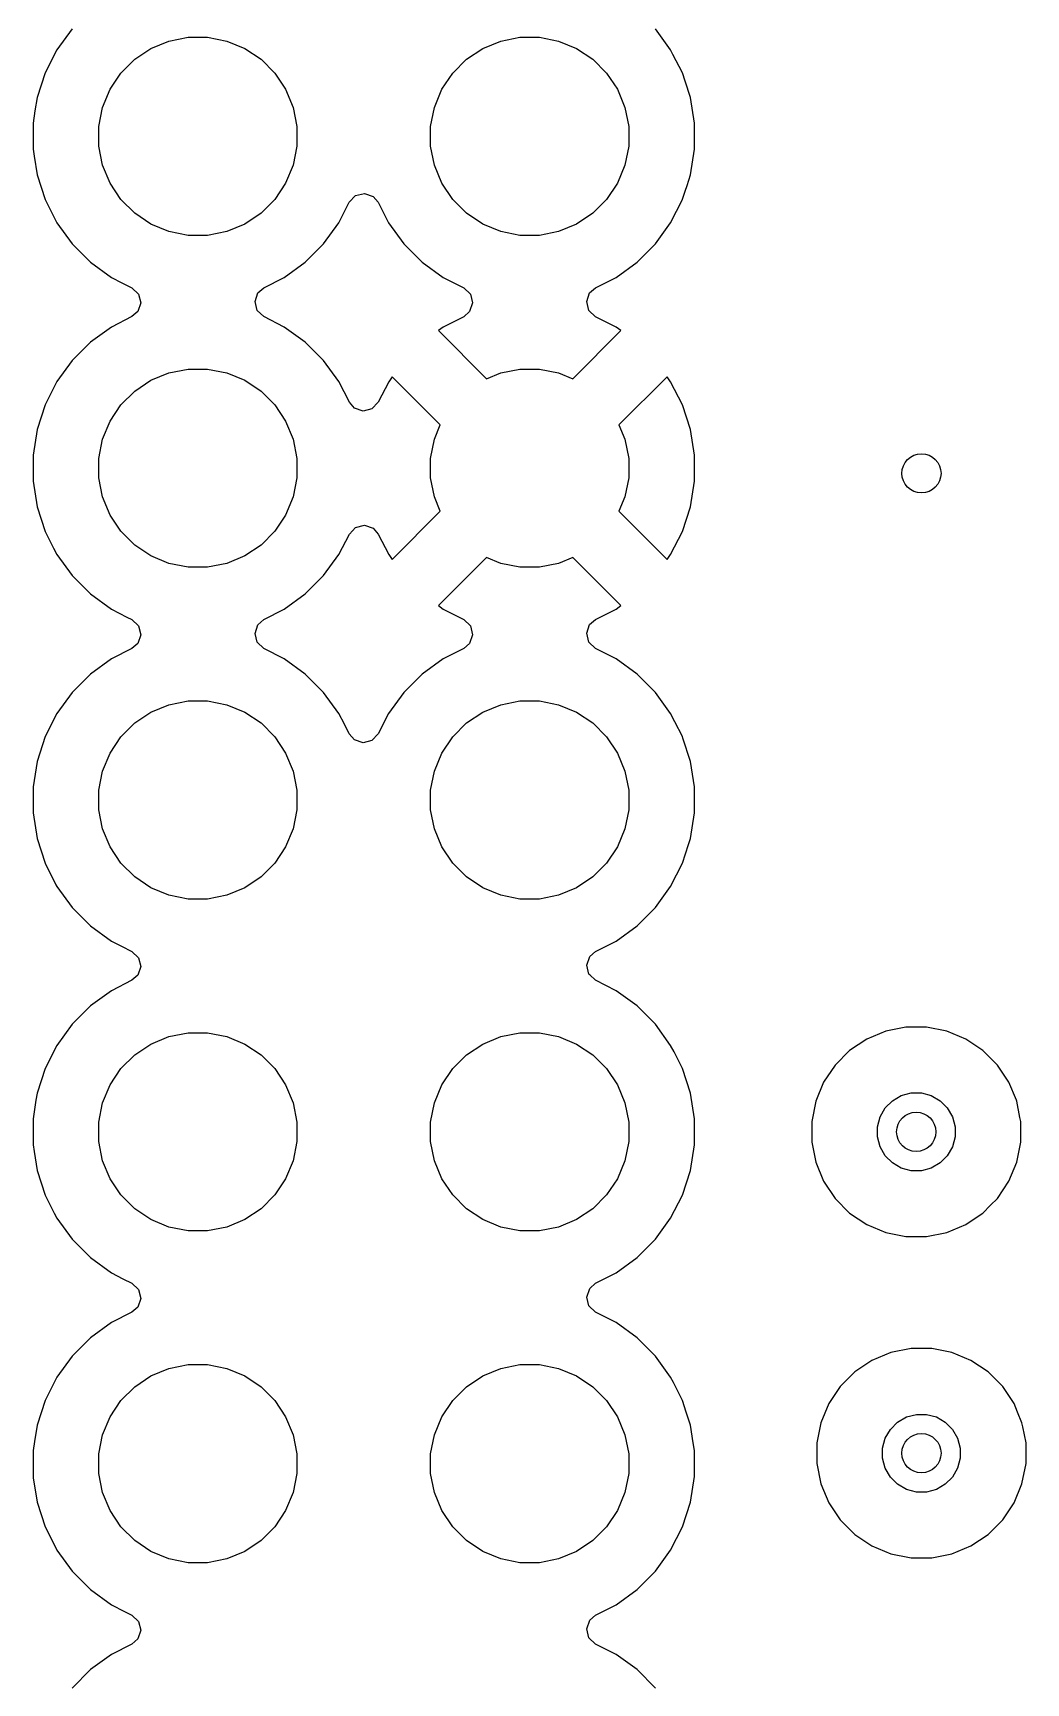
# Model space of a CAD drawing. Header units: inches. Extents: x 2.68 to 6.18, y -3.58 to -1.67.
# Drawn here: x 4.9109 to 5.2103, y -3.1039 to -2.6067 of the extents above; entities that cross this region are included whole.
import ezdxf

# ---------------------------------------------------------------- set-up
doc = ezdxf.new("R2010")
doc.units = ezdxf.units.IN
doc.header["$MEASUREMENT"] = 0
doc.layers.add('In1.Cu', color=91, linetype='CONTINUOUS', true_color=0x7fc87f)

msp = doc.modelspace()

# ---------------------------------------------------------------- linework, layer by layer
at = {"layer": 'In1.Cu', "linetype": 'CONTINUOUS'}
for p, q in [((4.92272, -2.60541), (4.91812, -2.61174)), ((5.10314, -2.61174), (5.09854, -2.60541)), ((4.94649, -2.61134), (4.95192, -2.60909)), ((4.95192, -2.60909), (4.95769, -2.60794)), ((4.95769, -2.60794), (4.96357, -2.60794)), ((4.96357, -2.60794), (4.96934, -2.60909)), ((4.96934, -2.60909), (4.97477, -2.61134)), ((5.04649, -2.61134), (5.05192, -2.60909)), ((5.05192, -2.60909), (5.05769, -2.60794)), ((5.05769, -2.60794), (5.06357, -2.60794)), ((5.06357, -2.60794), (5.06934, -2.60909)), ((5.06934, -2.60909), (5.07477, -2.61134)), ((4.91812, -2.61174), (4.91457, -2.61872)), ((4.93744, -2.61876), (4.9416, -2.6146)), ((4.9416, -2.6146), (4.94649, -2.61134)), ((4.97477, -2.61134), (4.97966, -2.6146)), ((4.97966, -2.6146), (4.98382, -2.61876)), ((5.03744, -2.61876), (5.0416, -2.6146)), ((5.0416, -2.6146), (5.04649, -2.61134)), ((5.07477, -2.61134), (5.07966, -2.6146)), ((5.07966, -2.6146), (5.08382, -2.61876)), ((5.10384, -2.61312), (5.10314, -2.61174)), ((5.10669, -2.61872), (5.10384, -2.61312)), ((4.91457, -2.61872), (4.91215, -2.62616)), ((4.91457, -2.61872), (4.91457, -2.61872)), ((4.93417, -2.62365), (4.93744, -2.61876)), ((4.98382, -2.61876), (4.98709, -2.62365)), ((5.03417, -2.62365), (5.03744, -2.61876)), ((5.08382, -2.61876), (5.08709, -2.62365)), ((5.10751, -2.62121), (5.10669, -2.61872)), ((5.10669, -2.61872), (5.10669, -2.61872)), ((4.93192, -2.62909), (4.93417, -2.62365)), ((4.98709, -2.62365), (4.98934, -2.62909)), ((5.03192, -2.62909), (5.03417, -2.62365)), ((5.08709, -2.62365), (5.08934, -2.62909)), ((5.10911, -2.62616), (5.10751, -2.62121)), ((4.91152, -2.63011), (4.91093, -2.63388)), ((4.91215, -2.62616), (4.91152, -2.63011)), ((4.93077, -2.63485), (4.93192, -2.62909)), ((4.98934, -2.62909), (4.99049, -2.63485)), ((5.03077, -2.63485), (5.03192, -2.62909)), ((5.08934, -2.62909), (5.09049, -2.63485)), ((5.11033, -2.63388), (5.10911, -2.62616)), ((4.91093, -2.63388), (4.91093, -2.64171)), ((4.93077, -2.64074), (4.93077, -2.63485)), ((4.99049, -2.63485), (4.99049, -2.64074)), ((5.03077, -2.64074), (5.03077, -2.63485)), ((5.09049, -2.63485), (5.09049, -2.64074)), ((5.11033, -2.64171), (5.11033, -2.63388)), ((4.91093, -2.64171), (4.91125, -2.64379)), ((4.91125, -2.64379), (4.91215, -2.64943)), ((4.93192, -2.6465), (4.93077, -2.64074)), ((4.99049, -2.64074), (4.98934, -2.6465)), ((5.03192, -2.6465), (5.03077, -2.64074)), ((5.09049, -2.64074), (5.08934, -2.6465)), ((5.10911, -2.64943), (5.11033, -2.64171)), ((4.91215, -2.64943), (4.91457, -2.65688)), ((4.93417, -2.65194), (4.93192, -2.6465)), ((4.98934, -2.6465), (4.98709, -2.65194)), ((5.03417, -2.65194), (5.03192, -2.6465)), ((5.08934, -2.6465), (5.08709, -2.65194)), ((5.10807, -2.65263), (5.10911, -2.64943)), ((5.10911, -2.64943), (5.10911, -2.64943)), ((5.10911, -2.64943), (5.10911, -2.64943)), ((4.93744, -2.65683), (4.93417, -2.65194)), ((4.98709, -2.65194), (4.98382, -2.65683)), ((5.00817, -2.65569), (5.01084, -2.65502)), ((5.01084, -2.65502), (5.01344, -2.65591)), ((5.03744, -2.65683), (5.03417, -2.65194)), ((5.08709, -2.65194), (5.08382, -2.65683)), ((5.10672, -2.65679), (5.10751, -2.65438)), ((5.10751, -2.65438), (5.10807, -2.65263)), ((5.10807, -2.65263), (5.10807, -2.65263)), ((4.91457, -2.65688), (4.91457, -2.65688)), ((4.91457, -2.65688), (4.9173, -2.66224)), ((4.9416, -2.66099), (4.93744, -2.65683)), ((4.98382, -2.65683), (4.97966, -2.66099)), ((5.00314, -2.66385), (5.00628, -2.65769)), ((5.00628, -2.65769), (5.00817, -2.65569)), ((5.01344, -2.65591), (5.01498, -2.65769)), ((5.01498, -2.65769), (5.01812, -2.66385)), ((5.0416, -2.66099), (5.03744, -2.65683)), ((5.08382, -2.65683), (5.07966, -2.66099)), ((5.10314, -2.66385), (5.10669, -2.65688)), ((5.10669, -2.65688), (5.10672, -2.65679)), ((4.9173, -2.66224), (4.91812, -2.66385)), ((4.91812, -2.66385), (4.92272, -2.67018)), ((4.94649, -2.66425), (4.9416, -2.66099)), ((4.95192, -2.6665), (4.94649, -2.66425)), ((4.97477, -2.66425), (4.96934, -2.6665)), ((4.97966, -2.66099), (4.97477, -2.66425)), ((4.99854, -2.67018), (5.00314, -2.66385)), ((5.01812, -2.66385), (5.02272, -2.67018)), ((5.04649, -2.66425), (5.0416, -2.66099)), ((5.05192, -2.6665), (5.04649, -2.66425)), ((5.07477, -2.66425), (5.06934, -2.6665)), ((5.07966, -2.66099), (5.07477, -2.66425)), ((5.09854, -2.67018), (5.10314, -2.66385)), ((4.95769, -2.66765), (4.95192, -2.6665)), ((4.96357, -2.66765), (4.95769, -2.66765)), ((4.96934, -2.6665), (4.96357, -2.66765)), ((5.05769, -2.66765), (5.05192, -2.6665)), ((5.06357, -2.66765), (5.05769, -2.66765)), ((5.06934, -2.6665), (5.06357, -2.66765)), ((4.92272, -2.67018), (4.92825, -2.67571)), ((4.99301, -2.67571), (4.99854, -2.67018)), ((5.02272, -2.67018), (5.02825, -2.67571)), ((5.09301, -2.67571), (5.09854, -2.67018)), ((4.92825, -2.67571), (4.93458, -2.68031)), ((4.98668, -2.68031), (4.99301, -2.67571)), ((5.02825, -2.67571), (5.03458, -2.68031)), ((5.08668, -2.68031), (5.09301, -2.67571)), ((4.93458, -2.68031), (4.93775, -2.68192)), ((4.93775, -2.68192), (4.94074, -2.68345)), ((4.94074, -2.68345), (4.94274, -2.68533)), ((4.97786, -2.68759), (4.97875, -2.68498)), ((4.97875, -2.68498), (4.98052, -2.68345)), ((4.98052, -2.68345), (4.98668, -2.68031)), ((5.03458, -2.68031), (5.04076, -2.68346)), ((5.04076, -2.68346), (5.04276, -2.68535)), ((5.07784, -2.6876), (5.07872, -2.68499)), ((5.07872, -2.68499), (5.0805, -2.68346)), ((5.0805, -2.68346), (5.08668, -2.68031)), ((4.9434, -2.688), (4.94251, -2.69061)), ((4.94274, -2.68533), (4.9434, -2.688)), ((4.97852, -2.69026), (4.97786, -2.68759)), ((5.04342, -2.68802), (5.04253, -2.69062)), ((5.04276, -2.68535), (5.04342, -2.68802)), ((5.0785, -2.69027), (5.07784, -2.6876)), ((4.94074, -2.69215), (4.93458, -2.69528)), ((4.94251, -2.69061), (4.94074, -2.69215)), ((4.98052, -2.69215), (4.97852, -2.69026)), ((4.98668, -2.69528), (4.98052, -2.69215)), ((5.04076, -2.69216), (5.03459, -2.6953)), ((5.04253, -2.69062), (5.04076, -2.69216)), ((5.0805, -2.69216), (5.0785, -2.69027)), ((5.08667, -2.6953), (5.0805, -2.69216)), ((4.92825, -2.69988), (4.92272, -2.70541)), ((4.93458, -2.69528), (4.92825, -2.69988)), ((4.99301, -2.69988), (4.98668, -2.69528)), ((4.99854, -2.70541), (4.99301, -2.69988)), ((5.03459, -2.6953), (5.03312, -2.69637)), ((5.03312, -2.69637), (5.03312, -2.69637)), ((5.03312, -2.69637), (5.04762, -2.71087)), ((5.07364, -2.71087), (5.08814, -2.69637)), ((5.08814, -2.69637), (5.08667, -2.6953)), ((5.08814, -2.69637), (5.08814, -2.69637)), ((4.92272, -2.70541), (4.91812, -2.71174)), ((4.94649, -2.71134), (4.95192, -2.70909)), ((4.95192, -2.70909), (4.95769, -2.70794)), ((4.95769, -2.70794), (4.96357, -2.70794)), ((4.96357, -2.70794), (4.96934, -2.70909)), ((4.96934, -2.70909), (4.97477, -2.71134)), ((5.00314, -2.71174), (4.99854, -2.70541)), ((5.04762, -2.71087), (5.05192, -2.70909)), ((5.05192, -2.70909), (5.05769, -2.70794)), ((5.05769, -2.70794), (5.06357, -2.70794)), ((5.06357, -2.70794), (5.06934, -2.70909)), ((5.06934, -2.70909), (5.07364, -2.71087)), ((4.91812, -2.71174), (4.91457, -2.71872)), ((4.93744, -2.71876), (4.9416, -2.7146)), ((4.9416, -2.7146), (4.94649, -2.71134)), ((4.97477, -2.71134), (4.97966, -2.7146)), ((4.97966, -2.7146), (4.98382, -2.71876)), ((5.00629, -2.71793), (5.00314, -2.71174)), ((5.01814, -2.71175), (5.01499, -2.71793)), ((5.0192, -2.71029), (5.01814, -2.71175)), ((5.0337, -2.72479), (5.0192, -2.71029)), ((5.0192, -2.71029), (5.0192, -2.71029)), ((5.10206, -2.71029), (5.08756, -2.72479)), ((5.10312, -2.71175), (5.10206, -2.71029)), ((5.10667, -2.71872), (5.10312, -2.71175)), ((4.91457, -2.71872), (4.91215, -2.72616)), ((4.91457, -2.71872), (4.91457, -2.71872)), ((4.93417, -2.72365), (4.93744, -2.71876)), ((4.98382, -2.71876), (4.98709, -2.72365)), ((5.00783, -2.7197), (5.00629, -2.71793)), ((5.01043, -2.72059), (5.00783, -2.7197)), ((5.01499, -2.71793), (5.0131, -2.71993)), ((5.10909, -2.72616), (5.10667, -2.71872)), ((4.93192, -2.72909), (4.93417, -2.72365)), ((4.98709, -2.72365), (4.98934, -2.72909)), ((5.0131, -2.71993), (5.01043, -2.72059)), ((4.91215, -2.72616), (4.91093, -2.73388)), ((4.93077, -2.73485), (4.93192, -2.72909)), ((4.98934, -2.72909), (4.99049, -2.73485)), ((5.03077, -2.73485), (5.03192, -2.72909)), ((5.03192, -2.72909), (5.0337, -2.72479)), ((5.08756, -2.72479), (5.08934, -2.72909)), ((5.08934, -2.72909), (5.09049, -2.73485)), ((5.11031, -2.73388), (5.10909, -2.72616)), ((5.10909, -2.72616), (5.10909, -2.72616)), ((4.91093, -2.73388), (4.91093, -2.74171)), ((5.11031, -2.74171), (5.11031, -2.73388)), ((4.93077, -2.74074), (4.93077, -2.73485)), ((4.99049, -2.73485), (4.99049, -2.74074)), ((5.03077, -2.74074), (5.03077, -2.73485)), ((5.09049, -2.73485), (5.09049, -2.74074)), ((4.91093, -2.74171), (4.91215, -2.74943)), ((4.93192, -2.7465), (4.93077, -2.74074)), ((4.99049, -2.74074), (4.98934, -2.7465)), ((5.03192, -2.7465), (5.03077, -2.74074)), ((5.09049, -2.74074), (5.08934, -2.7465)), ((5.10909, -2.74943), (5.11031, -2.74171)), ((4.91215, -2.74943), (4.91457, -2.75688)), ((4.93417, -2.75194), (4.93192, -2.7465)), ((4.98934, -2.7465), (4.98709, -2.75194)), ((5.0337, -2.7508), (5.03192, -2.7465)), ((5.08934, -2.7465), (5.08756, -2.7508)), ((5.10667, -2.75687), (5.10909, -2.74943)), ((5.10909, -2.74943), (5.10909, -2.74943)), ((4.93744, -2.75683), (4.93417, -2.75194)), ((4.98709, -2.75194), (4.98382, -2.75683)), ((5.0192, -2.7653), (5.0337, -2.7508)), ((5.08756, -2.7508), (5.10206, -2.7653)), ((4.91457, -2.75688), (4.91457, -2.75688)), ((4.91457, -2.75688), (4.91715, -2.76195)), ((4.9416, -2.76099), (4.93744, -2.75683)), ((4.98382, -2.75683), (4.97966, -2.76099)), ((5.00314, -2.76385), (5.00629, -2.75766)), ((5.00629, -2.75766), (5.00818, -2.75566)), ((5.00818, -2.75566), (5.01085, -2.755)), ((5.01085, -2.755), (5.01345, -2.75589)), ((5.01345, -2.75589), (5.01499, -2.75766)), ((5.01499, -2.75766), (5.01814, -2.76384)), ((5.10312, -2.76384), (5.10667, -2.75687)), ((4.91715, -2.76195), (4.91812, -2.76385)), ((4.91812, -2.76385), (4.92272, -2.77018)), ((4.94649, -2.76425), (4.9416, -2.76099)), ((4.95192, -2.7665), (4.94649, -2.76425)), ((4.97477, -2.76425), (4.96934, -2.7665)), ((4.97966, -2.76099), (4.97477, -2.76425)), ((4.99854, -2.77018), (5.00314, -2.76385)), ((5.01814, -2.76384), (5.0192, -2.7653)), ((5.10206, -2.7653), (5.10312, -2.76384)), ((4.95769, -2.76765), (4.95192, -2.7665)), ((4.96357, -2.76765), (4.95769, -2.76765)), ((4.96934, -2.7665), (4.96357, -2.76765)), ((5.0192, -2.7653), (5.0192, -2.7653)), ((5.04762, -2.76472), (5.03312, -2.77922)), ((5.05192, -2.7665), (5.04762, -2.76472)), ((5.05769, -2.76765), (5.05192, -2.7665)), ((5.06357, -2.76765), (5.05769, -2.76765)), ((5.06934, -2.7665), (5.06357, -2.76765)), ((5.07364, -2.76472), (5.06934, -2.7665)), ((5.08814, -2.77922), (5.07364, -2.76472)), ((4.92272, -2.77018), (4.92825, -2.77571)), ((4.99301, -2.77571), (4.99854, -2.77018)), ((4.92825, -2.77571), (4.93458, -2.78031)), ((4.98668, -2.78031), (4.99301, -2.77571)), ((5.03312, -2.77922), (5.03312, -2.77922)), ((5.03312, -2.77922), (5.03459, -2.78029)), ((5.08667, -2.78029), (5.08814, -2.77922)), ((4.93458, -2.78031), (4.93925, -2.78268)), ((4.93925, -2.78268), (4.94074, -2.78345)), ((4.94074, -2.78345), (4.94274, -2.78533)), ((4.97875, -2.78498), (4.98052, -2.78345)), ((4.98052, -2.78345), (4.98668, -2.78031)), ((5.03459, -2.78029), (5.04076, -2.78343)), ((5.04076, -2.78343), (5.04276, -2.78532)), ((5.07872, -2.78497), (5.0805, -2.78343)), ((5.0805, -2.78343), (5.08653, -2.78036)), ((5.08653, -2.78036), (5.08667, -2.78029)), ((4.9434, -2.788), (4.94251, -2.79061)), ((4.94274, -2.78533), (4.9434, -2.788)), ((4.97786, -2.78759), (4.97875, -2.78498)), ((4.97852, -2.79026), (4.97786, -2.78759)), ((5.04342, -2.78799), (5.04253, -2.7906)), ((5.04276, -2.78532), (5.04342, -2.78799)), ((5.07784, -2.78758), (5.07872, -2.78497)), ((5.0785, -2.79025), (5.07784, -2.78758)), ((4.94074, -2.79215), (4.93458, -2.79528)), ((4.94251, -2.79061), (4.94074, -2.79215)), ((4.98052, -2.79215), (4.97852, -2.79026)), ((4.98668, -2.79528), (4.98052, -2.79215)), ((5.04076, -2.79213), (5.03458, -2.79528)), ((5.04253, -2.7906), (5.04076, -2.79213)), ((5.0805, -2.79213), (5.0785, -2.79025)), ((5.08668, -2.79528), (5.0805, -2.79213)), ((4.93458, -2.79528), (4.92825, -2.79988)), ((4.99301, -2.79988), (4.98668, -2.79528)), ((5.03458, -2.79528), (5.02825, -2.79988)), ((5.09301, -2.79988), (5.08668, -2.79528)), ((4.92825, -2.79988), (4.92272, -2.80541)), ((4.99854, -2.80541), (4.99301, -2.79988)), ((5.02825, -2.79988), (5.02272, -2.80541)), ((5.09854, -2.80541), (5.09301, -2.79988)), ((4.92272, -2.80541), (4.91812, -2.81174)), ((4.94649, -2.81134), (4.95192, -2.80909)), ((4.95192, -2.80909), (4.95769, -2.80794)), ((4.95769, -2.80794), (4.96357, -2.80794)), ((4.96357, -2.80794), (4.96934, -2.80909)), ((4.96934, -2.80909), (4.97477, -2.81134)), ((5.00314, -2.81174), (4.99854, -2.80541)), ((5.02272, -2.80541), (5.01812, -2.81174)), ((5.04649, -2.81134), (5.05192, -2.80909)), ((5.05192, -2.80909), (5.05769, -2.80794)), ((5.05769, -2.80794), (5.06357, -2.80794)), ((5.06357, -2.80794), (5.06934, -2.80909)), ((5.06934, -2.80909), (5.07477, -2.81134)), ((5.10314, -2.81174), (5.09854, -2.80541)), ((4.91812, -2.81174), (4.91457, -2.81872)), ((4.9416, -2.8146), (4.94649, -2.81134)), ((4.97477, -2.81134), (4.97966, -2.8146)), ((5.00479, -2.81498), (5.00314, -2.81174)), ((5.01812, -2.81174), (5.01498, -2.8179)), ((5.0416, -2.8146), (5.04649, -2.81134)), ((5.07477, -2.81134), (5.07966, -2.8146)), ((5.10443, -2.81427), (5.10314, -2.81174)), ((5.10669, -2.81872), (5.10443, -2.81427)), ((4.91457, -2.81872), (4.91215, -2.82616)), ((4.91457, -2.81872), (4.91457, -2.81872)), ((4.93417, -2.82365), (4.93744, -2.81876)), ((4.93744, -2.81876), (4.9416, -2.8146)), ((4.97966, -2.8146), (4.98382, -2.81876)), ((4.98382, -2.81876), (4.98709, -2.82365)), ((5.00628, -2.8179), (5.00479, -2.81498)), ((5.00782, -2.81968), (5.00628, -2.8179)), ((5.01498, -2.8179), (5.01309, -2.8199)), ((5.03417, -2.82365), (5.03744, -2.81876)), ((5.03744, -2.81876), (5.0416, -2.8146)), ((5.07966, -2.8146), (5.08382, -2.81876)), ((5.08382, -2.81876), (5.08709, -2.82365)), ((5.10683, -2.81914), (5.10669, -2.81872)), ((5.10669, -2.81872), (5.10669, -2.81872)), ((5.10911, -2.82616), (5.10683, -2.81914)), ((4.93192, -2.82909), (4.93417, -2.82365)), ((4.98709, -2.82365), (4.98934, -2.82909)), ((5.01042, -2.82057), (5.00782, -2.81968)), ((5.01309, -2.8199), (5.01042, -2.82057)), ((5.03192, -2.82909), (5.03417, -2.82365)), ((5.08709, -2.82365), (5.08934, -2.82909)), ((4.91215, -2.82616), (4.91093, -2.83388)), ((4.93077, -2.83485), (4.93192, -2.82909)), ((4.98934, -2.82909), (4.99049, -2.83485)), ((5.03077, -2.83485), (5.03192, -2.82909)), ((5.08934, -2.82909), (5.09049, -2.83485)), ((5.11033, -2.83388), (5.10911, -2.82616)), ((4.91093, -2.83388), (4.91093, -2.84171)), ((5.11033, -2.84171), (5.11033, -2.83388)), ((4.93077, -2.84074), (4.93077, -2.83485)), ((4.99049, -2.83485), (4.99049, -2.84074)), ((5.03077, -2.84074), (5.03077, -2.83485)), ((5.09049, -2.83485), (5.09049, -2.84074)), ((4.91093, -2.84171), (4.91215, -2.84943)), ((4.93192, -2.8465), (4.93077, -2.84074)), ((4.99049, -2.84074), (4.98934, -2.8465)), ((5.03192, -2.8465), (5.03077, -2.84074)), ((5.09049, -2.84074), (5.08934, -2.8465)), ((5.10911, -2.84943), (5.11033, -2.84171)), ((4.93417, -2.85194), (4.93192, -2.8465)), ((4.98934, -2.8465), (4.98709, -2.85194)), ((5.03417, -2.85194), (5.03192, -2.8465)), ((5.08934, -2.8465), (5.08709, -2.85194)), ((4.91215, -2.84943), (4.91457, -2.85688)), ((4.93744, -2.85683), (4.93417, -2.85194)), ((4.98709, -2.85194), (4.98382, -2.85683)), ((5.03744, -2.85683), (5.03417, -2.85194)), ((5.08709, -2.85194), (5.08382, -2.85683)), ((5.10669, -2.85688), (5.10853, -2.85123)), ((5.10853, -2.85123), (5.10911, -2.84943)), ((4.91457, -2.85688), (4.91457, -2.85688)), ((4.91457, -2.85688), (4.91786, -2.86334)), ((4.9416, -2.86099), (4.93744, -2.85683)), ((4.98382, -2.85683), (4.97966, -2.86099)), ((5.0416, -2.86099), (5.03744, -2.85683)), ((5.08382, -2.85683), (5.07966, -2.86099)), ((5.10314, -2.86385), (5.10669, -2.85688)), ((4.91786, -2.86334), (4.91812, -2.86385)), ((4.91812, -2.86385), (4.92272, -2.87018)), ((4.94649, -2.86425), (4.9416, -2.86099)), ((4.97966, -2.86099), (4.97477, -2.86425)), ((5.04649, -2.86425), (5.0416, -2.86099)), ((5.07966, -2.86099), (5.07477, -2.86425)), ((5.09854, -2.87018), (5.10314, -2.86385)), ((4.95192, -2.8665), (4.94649, -2.86425)), ((4.95769, -2.86765), (4.95192, -2.8665)), ((4.96357, -2.86765), (4.95769, -2.86765)), ((4.96934, -2.8665), (4.96357, -2.86765)), ((4.97477, -2.86425), (4.96934, -2.8665)), ((5.05192, -2.8665), (5.04649, -2.86425)), ((5.05769, -2.86765), (5.05192, -2.8665)), ((5.06357, -2.86765), (5.05769, -2.86765)), ((5.06934, -2.8665), (5.06357, -2.86765)), ((5.07477, -2.86425), (5.06934, -2.8665)), ((4.92272, -2.87018), (4.92825, -2.87571)), ((5.09301, -2.87571), (5.09854, -2.87018)), ((4.92825, -2.87571), (4.93458, -2.88031)), ((5.08668, -2.88031), (5.09301, -2.87571)), ((4.93458, -2.88031), (4.93765, -2.88187)), ((4.93765, -2.88187), (4.94074, -2.88345)), ((4.94074, -2.88345), (4.94274, -2.88533)), ((5.07875, -2.88498), (5.08052, -2.88345)), ((5.08052, -2.88345), (5.08668, -2.88031)), ((4.9434, -2.888), (4.94251, -2.89061)), ((4.94274, -2.88533), (4.9434, -2.888)), ((5.07786, -2.88759), (5.07875, -2.88498)), ((5.07852, -2.89026), (5.07786, -2.88759)), ((4.94074, -2.89215), (4.93458, -2.89528)), ((4.94251, -2.89061), (4.94074, -2.89215)), ((5.07882, -2.89054), (5.07852, -2.89026)), ((5.08052, -2.89215), (5.07882, -2.89054)), ((5.08668, -2.89528), (5.08052, -2.89215)), ((4.93458, -2.89528), (4.92825, -2.89988)), ((5.09301, -2.89988), (5.08668, -2.89528)), ((4.92825, -2.89988), (4.92272, -2.90541)), ((5.09854, -2.90541), (5.09301, -2.89988)), ((4.92272, -2.90541), (4.91812, -2.91174)), ((4.95192, -2.90909), (4.95769, -2.90794)), ((4.95769, -2.90794), (4.96357, -2.90794)), ((4.96357, -2.90794), (4.96934, -2.90909)), ((5.05192, -2.90909), (5.05769, -2.90794)), ((5.05769, -2.90794), (5.06357, -2.90794)), ((5.06357, -2.90794), (5.06934, -2.90909)), ((5.10314, -2.91174), (5.09854, -2.90541)), ((5.16797, -2.90749), (5.16224, -2.90987)), ((5.17406, -2.90628), (5.16797, -2.90749)), ((5.16797, -2.90749), (5.16797, -2.90749)), ((5.18027, -2.90628), (5.17406, -2.90628)), ((5.17406, -2.90628), (5.17406, -2.90628)), ((5.18636, -2.90749), (5.18027, -2.90628)), ((5.18027, -2.90628), (5.18027, -2.90628)), ((5.19209, -2.90987), (5.18636, -2.90749)), ((5.18636, -2.90749), (5.18636, -2.90749)), ((4.91812, -2.91174), (4.91457, -2.91872)), ((4.9416, -2.9146), (4.94649, -2.91134)), ((4.94649, -2.91134), (4.95192, -2.90909)), ((4.96934, -2.90909), (4.97477, -2.91134)), ((4.97477, -2.91134), (4.97966, -2.9146)), ((5.0416, -2.9146), (5.04649, -2.91134)), ((5.04649, -2.91134), (5.05192, -2.90909)), ((5.06934, -2.90909), (5.07477, -2.91134)), ((5.07477, -2.91134), (5.07966, -2.9146)), ((5.10416, -2.91374), (5.10314, -2.91174)), ((5.15708, -2.91332), (5.15269, -2.9177)), ((5.16224, -2.90987), (5.15708, -2.91332)), ((5.15708, -2.91332), (5.15708, -2.91332)), ((5.16224, -2.90987), (5.16224, -2.90987)), ((5.19726, -2.91332), (5.19209, -2.90987)), ((5.19209, -2.90987), (5.19209, -2.90987)), ((5.20165, -2.9177), (5.19726, -2.91332)), ((5.19726, -2.91332), (5.19726, -2.91332)), ((4.93744, -2.91876), (4.9416, -2.9146)), ((4.97966, -2.9146), (4.98382, -2.91876)), ((5.03744, -2.91876), (5.0416, -2.9146)), ((5.07966, -2.9146), (5.08382, -2.91876)), ((5.10669, -2.91872), (5.10416, -2.91374)), ((5.15269, -2.91771), (5.14924, -2.92287)), ((5.15269, -2.9177), (5.15269, -2.91771)), ((5.20165, -2.91771), (5.20165, -2.9177)), ((5.20509, -2.92287), (5.20165, -2.91771)), ((4.91457, -2.91872), (4.91215, -2.92616)), ((4.91457, -2.91872), (4.91457, -2.91872)), ((4.93192, -2.92909), (4.93417, -2.92365)), ((4.93417, -2.92365), (4.93744, -2.91876)), ((4.98382, -2.91876), (4.98709, -2.92365)), ((4.98709, -2.92365), (4.98934, -2.92909)), ((5.03192, -2.92909), (5.03417, -2.92365)), ((5.03417, -2.92365), (5.03744, -2.91876)), ((5.08382, -2.91876), (5.08709, -2.92365)), ((5.08709, -2.92365), (5.08934, -2.92909)), ((5.10911, -2.92616), (5.10669, -2.91872)), ((5.10669, -2.91872), (5.10669, -2.91872)), ((5.14924, -2.92287), (5.14686, -2.9286)), ((5.14924, -2.92287), (5.14924, -2.92287)), ((5.20735, -2.92831), (5.20509, -2.92287)), ((5.20509, -2.92287), (5.20509, -2.92287)), ((4.91181, -2.92831), (4.91093, -2.93388)), ((4.91215, -2.92616), (4.91181, -2.92831)), ((5.11033, -2.93388), (5.10911, -2.92616)), ((5.14686, -2.9286), (5.14565, -2.93469)), ((5.14686, -2.9286), (5.14686, -2.9286)), ((5.1678, -2.93061), (5.16998, -2.92842)), ((5.16998, -2.92842), (5.17265, -2.92688)), ((5.17265, -2.92688), (5.17562, -2.92609)), ((5.17562, -2.92609), (5.17871, -2.92609)), ((5.17871, -2.92609), (5.18169, -2.92688)), ((5.18169, -2.92688), (5.18436, -2.92842)), ((5.18436, -2.92842), (5.18654, -2.93061)), ((5.20747, -2.9286), (5.20735, -2.92831)), ((5.20844, -2.93348), (5.20747, -2.9286)), ((4.93077, -2.93485), (4.93192, -2.92909)), ((4.98934, -2.92909), (4.99049, -2.93485)), ((5.03077, -2.93485), (5.03192, -2.92909)), ((5.08934, -2.92909), (5.09049, -2.93485)), ((5.16546, -2.93625), (5.16625, -2.93328)), ((5.16625, -2.93328), (5.1678, -2.93061)), ((5.18654, -2.93061), (5.18808, -2.93328)), ((5.18808, -2.93328), (5.18888, -2.93625)), ((5.20868, -2.93469), (5.20844, -2.93348)), ((4.91093, -2.93388), (4.91093, -2.94171)), ((4.93077, -2.94074), (4.93077, -2.93485)), ((4.99049, -2.93485), (4.99049, -2.94074)), ((5.03077, -2.94074), (5.03077, -2.93485)), ((5.09049, -2.93485), (5.09049, -2.94074)), ((5.11033, -2.93469), (5.11033, -2.93388)), ((5.11033, -2.94171), (5.11033, -2.93469)), ((5.14565, -2.93469), (5.14565, -2.9409)), ((5.16546, -2.93934), (5.16546, -2.93625)), ((5.18888, -2.93625), (5.18888, -2.93934)), ((5.20868, -2.9409), (5.20868, -2.93469)), ((5.20868, -2.93469), (5.20868, -2.93469)), ((5.20868, -2.93469), (5.20868, -2.93469)), ((4.91093, -2.94171), (4.91124, -2.94369)), ((4.93192, -2.9465), (4.93077, -2.94074)), ((4.99049, -2.94074), (4.98934, -2.9465)), ((5.03192, -2.9465), (5.03077, -2.94074)), ((5.09049, -2.94074), (5.08934, -2.9465)), ((5.10911, -2.94943), (5.11033, -2.94171)), ((5.14565, -2.9409), (5.14686, -2.94699)), ((5.16625, -2.94232), (5.16546, -2.93934)), ((5.1678, -2.94499), (5.16625, -2.94232)), ((5.18808, -2.94232), (5.18654, -2.94499)), ((5.18888, -2.93934), (5.18808, -2.94232)), ((5.20747, -2.94699), (5.20868, -2.9409)), ((4.91124, -2.94369), (4.91215, -2.94943)), ((4.93417, -2.95194), (4.93192, -2.9465)), ((4.98934, -2.9465), (4.98709, -2.95194)), ((5.03417, -2.95194), (5.03192, -2.9465)), ((5.08934, -2.9465), (5.08709, -2.95194)), ((5.14686, -2.94699), (5.14686, -2.94699)), ((5.14686, -2.94699), (5.14924, -2.95272)), ((5.16998, -2.94717), (5.1678, -2.94499)), ((5.17265, -2.94871), (5.16998, -2.94717)), ((5.18436, -2.94717), (5.18169, -2.94871)), ((5.18654, -2.94499), (5.18436, -2.94717)), ((5.20509, -2.95272), (5.20747, -2.94699)), ((4.91215, -2.94943), (4.91457, -2.95688)), ((4.93744, -2.95683), (4.93417, -2.95194)), ((4.98709, -2.95194), (4.98382, -2.95683)), ((5.03744, -2.95683), (5.03417, -2.95194)), ((5.08709, -2.95194), (5.08382, -2.95683)), ((5.10669, -2.95688), (5.10911, -2.94943)), ((5.14924, -2.95272), (5.14924, -2.95272)), ((5.14924, -2.95272), (5.15269, -2.95789)), ((5.17562, -2.94951), (5.17265, -2.94871)), ((5.17871, -2.94951), (5.17562, -2.94951)), ((5.18169, -2.94871), (5.17871, -2.94951)), ((5.20165, -2.95789), (5.20509, -2.95272)), ((4.91457, -2.95688), (4.91457, -2.95688)), ((4.91457, -2.95688), (4.91732, -2.96228)), ((4.9416, -2.96099), (4.93744, -2.95683)), ((4.98382, -2.95683), (4.97966, -2.96099)), ((5.0416, -2.96099), (5.03744, -2.95683)), ((5.08382, -2.95683), (5.07966, -2.96099)), ((5.10314, -2.96385), (5.10669, -2.95688)), ((5.15269, -2.95789), (5.15269, -2.95789)), ((5.15269, -2.95789), (5.15708, -2.96228)), ((5.19959, -2.95994), (5.20165, -2.95789)), ((5.20165, -2.95789), (5.20165, -2.95789)), ((4.91732, -2.96228), (4.91812, -2.96385)), ((4.94649, -2.96425), (4.9416, -2.96099)), ((4.97966, -2.96099), (4.97477, -2.96425)), ((5.04649, -2.96425), (5.0416, -2.96099)), ((5.07966, -2.96099), (5.07477, -2.96425)), ((5.15708, -2.96228), (5.15708, -2.96228)), ((5.15708, -2.96228), (5.16224, -2.96572)), ((5.19522, -2.96364), (5.19726, -2.96228)), ((5.19726, -2.96228), (5.19959, -2.95994)), ((5.19726, -2.96228), (5.19726, -2.96228)), ((4.91812, -2.96385), (4.92272, -2.97018)), ((4.95192, -2.9665), (4.94649, -2.96425)), ((4.95769, -2.96765), (4.95192, -2.9665)), ((4.96357, -2.96765), (4.95769, -2.96765)), ((4.96934, -2.9665), (4.96357, -2.96765)), ((4.97477, -2.96425), (4.96934, -2.9665)), ((5.05192, -2.9665), (5.04649, -2.96425)), ((5.05769, -2.96765), (5.05192, -2.9665)), ((5.06357, -2.96765), (5.05769, -2.96765)), ((5.06934, -2.9665), (5.06357, -2.96765)), ((5.07477, -2.96425), (5.06934, -2.9665)), ((5.09854, -2.97018), (5.10314, -2.96385)), ((5.16224, -2.96572), (5.16224, -2.96572)), ((5.16224, -2.96572), (5.16797, -2.9681)), ((5.16797, -2.9681), (5.16797, -2.9681)), ((5.16797, -2.9681), (5.17406, -2.96931)), ((5.18027, -2.96931), (5.18636, -2.9681)), ((5.18636, -2.9681), (5.19209, -2.96572)), ((5.19209, -2.96572), (5.19522, -2.96364)), ((4.92272, -2.97018), (4.92825, -2.97571)), ((5.09301, -2.97571), (5.09854, -2.97018)), ((5.17406, -2.96931), (5.17406, -2.96931)), ((5.17406, -2.96931), (5.17406, -2.96931)), ((5.17406, -2.96931), (5.18027, -2.96931)), ((5.18027, -2.96931), (5.18027, -2.96931)), ((4.92825, -2.97571), (4.93458, -2.98031)), ((5.08668, -2.98031), (5.09301, -2.97571)), ((4.93458, -2.98031), (4.93803, -2.98206)), ((4.93803, -2.98206), (4.94074, -2.98345)), ((5.08052, -2.98345), (5.08668, -2.98031)), ((4.94074, -2.98345), (4.94274, -2.98533)), ((4.9434, -2.988), (4.94251, -2.99061)), ((4.94274, -2.98533), (4.9434, -2.988)), ((5.07786, -2.98759), (5.07875, -2.98498)), ((5.07852, -2.99026), (5.07786, -2.98759)), ((5.07875, -2.98498), (5.08052, -2.98345)), ((4.94074, -2.99215), (4.93458, -2.99528)), ((4.94251, -2.99061), (4.94074, -2.99215)), ((5.08052, -2.99215), (5.07852, -2.99026)), ((5.08668, -2.99528), (5.08052, -2.99215)), ((4.93458, -2.99528), (4.92825, -2.99988)), ((5.09301, -2.99988), (5.08668, -2.99528)), ((4.92825, -2.99988), (4.92272, -3.00541)), ((5.09854, -3.00541), (5.09301, -2.99988)), ((5.17564, -3.00313), (5.16955, -3.00434)), ((5.18184, -3.00313), (5.17564, -3.00313)), ((5.17564, -3.00313), (5.17564, -3.00313)), ((5.18793, -3.00434), (5.18184, -3.00313)), ((5.18184, -3.00313), (5.18184, -3.00313)), ((4.92272, -3.00541), (4.91812, -3.01174)), ((4.95192, -3.00909), (4.95769, -3.00794)), ((4.95769, -3.00794), (4.96357, -3.00794)), ((4.96357, -3.00794), (4.96934, -3.00909)), ((5.05192, -3.00909), (5.05769, -3.00794)), ((5.05769, -3.00794), (5.06357, -3.00794)), ((5.06357, -3.00794), (5.06934, -3.00909)), ((5.10314, -3.01174), (5.09854, -3.00541)), ((5.16381, -3.00672), (5.15865, -3.01017)), ((5.16955, -3.00434), (5.16381, -3.00672)), ((5.16381, -3.00672), (5.16381, -3.00672)), ((5.16955, -3.00434), (5.16955, -3.00434)), ((5.19367, -3.00672), (5.18793, -3.00434)), ((5.18793, -3.00434), (5.18793, -3.00434)), ((5.19883, -3.01017), (5.19367, -3.00672)), ((5.19367, -3.00672), (5.19367, -3.00672)), ((4.91812, -3.01174), (4.91457, -3.01872)), ((4.9416, -3.0146), (4.94649, -3.01134)), ((4.94649, -3.01134), (4.95192, -3.00909)), ((4.96934, -3.00909), (4.97477, -3.01134)), ((4.97477, -3.01134), (4.97966, -3.0146)), ((5.0416, -3.0146), (5.04649, -3.01134)), ((5.04649, -3.01134), (5.05192, -3.00909)), ((5.06934, -3.00909), (5.07477, -3.01134)), ((5.07477, -3.01134), (5.07966, -3.0146)), ((5.10398, -3.01339), (5.10314, -3.01174)), ((5.15865, -3.01017), (5.15426, -3.01456)), ((5.15865, -3.01017), (5.15865, -3.01017)), ((5.20322, -3.01456), (5.19883, -3.01017)), ((5.19883, -3.01017), (5.19883, -3.01017)), ((4.93744, -3.01876), (4.9416, -3.0146)), ((4.97966, -3.0146), (4.98382, -3.01876)), ((5.03744, -3.01876), (5.0416, -3.0146)), ((5.07966, -3.0146), (5.08382, -3.01876)), ((5.10669, -3.01872), (5.10398, -3.01339)), ((5.15426, -3.01456), (5.15081, -3.01972)), ((5.15426, -3.01456), (5.15426, -3.01456)), ((5.20667, -3.01972), (5.20322, -3.01456)), ((5.20322, -3.01456), (5.20322, -3.01456)), ((4.91457, -3.01872), (4.91215, -3.02616)), ((4.91457, -3.01872), (4.91457, -3.01872)), ((4.93417, -3.02365), (4.93744, -3.01876)), ((4.98382, -3.01876), (4.98709, -3.02365)), ((5.03417, -3.02365), (5.03744, -3.01876)), ((5.08382, -3.01876), (5.08709, -3.02365)), ((5.10786, -3.0223), (5.10669, -3.01872)), ((5.10669, -3.01872), (5.10669, -3.01872)), ((5.10911, -3.02616), (5.10786, -3.0223)), ((5.15081, -3.01972), (5.14844, -3.02545)), ((5.15081, -3.01972), (5.15081, -3.01972)), ((5.17422, -3.02373), (5.1772, -3.02294)), ((5.1772, -3.02294), (5.18028, -3.02294)), ((5.18028, -3.02294), (5.18326, -3.02373)), ((5.20774, -3.0223), (5.20667, -3.01972)), ((5.20667, -3.01972), (5.20667, -3.01972)), ((5.20904, -3.02545), (5.20774, -3.0223)), ((4.91215, -3.02616), (4.91137, -3.03109)), ((4.93192, -3.02909), (4.93417, -3.02365)), ((4.98709, -3.02365), (4.98934, -3.02909)), ((5.03192, -3.02909), (5.03417, -3.02365)), ((5.08709, -3.02365), (5.08934, -3.02909)), ((5.10996, -3.03154), (5.10911, -3.02616)), ((5.14844, -3.02545), (5.14722, -3.03154)), ((5.14844, -3.02545), (5.14844, -3.02545)), ((5.16783, -3.03013), (5.16937, -3.02746)), ((5.16937, -3.02746), (5.17155, -3.02528)), ((5.17155, -3.02528), (5.17422, -3.02373)), ((5.18326, -3.02373), (5.18593, -3.02528)), ((5.18593, -3.02528), (5.18811, -3.02746)), ((5.18811, -3.02746), (5.18965, -3.03013)), ((5.2093, -3.02674), (5.20904, -3.02545)), ((5.21026, -3.03154), (5.2093, -3.02674)), ((4.91137, -3.03109), (4.91093, -3.03388)), ((4.93077, -3.03485), (4.93192, -3.02909)), ((4.98934, -3.02909), (4.99049, -3.03485)), ((5.03077, -3.03485), (5.03192, -3.02909)), ((5.08934, -3.02909), (5.09049, -3.03485)), ((5.11033, -3.03388), (5.10996, -3.03154)), ((5.14722, -3.03154), (5.14722, -3.03775)), ((5.16703, -3.0331), (5.16783, -3.03013)), ((5.18965, -3.03013), (5.19045, -3.0331)), ((5.21026, -3.03775), (5.21026, -3.03154)), ((5.21026, -3.03154), (5.21026, -3.03154)), ((5.21026, -3.03154), (5.21026, -3.03154)), ((4.91093, -3.03388), (4.91093, -3.04171)), ((4.93077, -3.04074), (4.93077, -3.03485)), ((4.99049, -3.03485), (4.99049, -3.04074)), ((5.03077, -3.04074), (5.03077, -3.03485)), ((5.09049, -3.03485), (5.09049, -3.04074)), ((5.11033, -3.04171), (5.11033, -3.03388)), ((5.14722, -3.03775), (5.14844, -3.04384)), ((5.16703, -3.03619), (5.16703, -3.0331)), ((5.16783, -3.03917), (5.16703, -3.03619)), ((5.19045, -3.03619), (5.18965, -3.03917)), ((5.19045, -3.0331), (5.19045, -3.03619)), ((5.20904, -3.04384), (5.21026, -3.03775)), ((4.91093, -3.04171), (4.91099, -3.04212)), ((4.91099, -3.04212), (4.91215, -3.04943)), ((4.93192, -3.0465), (4.93077, -3.04074)), ((4.99049, -3.04074), (4.98934, -3.0465)), ((5.03192, -3.0465), (5.03077, -3.04074)), ((5.09049, -3.04074), (5.08934, -3.0465)), ((5.10911, -3.04943), (5.11033, -3.04171)), ((5.16937, -3.04184), (5.16783, -3.03917)), ((5.17155, -3.04402), (5.16937, -3.04184)), ((5.18811, -3.04184), (5.18593, -3.04402)), ((5.18965, -3.03917), (5.18811, -3.04184)), ((4.93417, -3.05194), (4.93192, -3.0465)), ((4.98934, -3.0465), (4.98709, -3.05194)), ((5.03417, -3.05194), (5.03192, -3.0465)), ((5.08934, -3.0465), (5.08709, -3.05194)), ((5.14844, -3.04384), (5.14844, -3.04384)), ((5.14844, -3.04384), (5.15081, -3.04957)), ((5.17422, -3.04556), (5.17155, -3.04402)), ((5.1772, -3.04636), (5.17422, -3.04556)), ((5.18028, -3.04636), (5.1772, -3.04636)), ((5.18326, -3.04556), (5.18028, -3.04636)), ((5.18593, -3.04402), (5.18326, -3.04556)), ((5.20667, -3.04957), (5.20904, -3.04384)), ((4.91215, -3.04943), (4.91457, -3.05688)), ((4.93744, -3.05683), (4.93417, -3.05194)), ((4.98709, -3.05194), (4.98382, -3.05683)), ((5.03744, -3.05683), (5.03417, -3.05194)), ((5.08709, -3.05194), (5.08382, -3.05683)), ((5.10669, -3.05688), (5.10911, -3.04943)), ((5.15081, -3.04957), (5.15081, -3.04957)), ((5.15081, -3.04957), (5.15426, -3.05474)), ((5.20322, -3.05474), (5.20667, -3.04957)), ((4.91457, -3.05688), (4.91457, -3.05688)), ((4.91457, -3.05688), (4.91769, -3.06301)), ((4.9416, -3.06099), (4.93744, -3.05683)), ((4.98382, -3.05683), (4.97966, -3.06099)), ((5.0416, -3.06099), (5.03744, -3.05683)), ((5.08382, -3.05683), (5.07966, -3.06099)), ((5.10314, -3.06385), (5.10669, -3.05688)), ((5.15426, -3.05474), (5.15426, -3.05474)), ((5.15426, -3.05474), (5.15865, -3.05913)), ((5.19883, -3.05913), (5.20322, -3.05474)), ((4.94649, -3.06425), (4.9416, -3.06099)), ((4.97966, -3.06099), (4.97477, -3.06425)), ((5.04649, -3.06425), (5.0416, -3.06099)), ((5.07966, -3.06099), (5.07477, -3.06425)), ((5.15865, -3.05913), (5.15865, -3.05913)), ((5.15865, -3.05913), (5.16381, -3.06257)), ((5.16381, -3.06257), (5.16381, -3.06257)), ((5.16381, -3.06257), (5.16955, -3.06495)), ((5.18793, -3.06495), (5.19367, -3.06257)), ((5.19367, -3.06257), (5.19883, -3.05913)), ((4.91769, -3.06301), (4.91812, -3.06385)), ((4.91812, -3.06385), (4.92272, -3.07018)), ((4.95192, -3.0665), (4.94649, -3.06425)), ((4.95769, -3.06765), (4.95192, -3.0665)), ((4.96357, -3.06765), (4.95769, -3.06765)), ((4.96934, -3.0665), (4.96357, -3.06765)), ((4.97477, -3.06425), (4.96934, -3.0665)), ((5.05192, -3.0665), (5.04649, -3.06425)), ((5.05769, -3.06765), (5.05192, -3.0665)), ((5.06357, -3.06765), (5.05769, -3.06765)), ((5.06934, -3.0665), (5.06357, -3.06765)), ((5.07477, -3.06425), (5.06934, -3.0665)), ((5.09854, -3.07018), (5.10314, -3.06385)), ((5.16955, -3.06495), (5.16955, -3.06495)), ((5.16955, -3.06495), (5.17518, -3.06607)), ((5.17518, -3.06607), (5.17564, -3.06616)), ((5.17564, -3.06616), (5.17564, -3.06616)), ((5.17564, -3.06616), (5.17564, -3.06616)), ((5.17564, -3.06616), (5.18184, -3.06616)), ((5.18184, -3.06616), (5.18793, -3.06495)), ((5.18184, -3.06616), (5.18184, -3.06616)), ((4.92272, -3.07018), (4.92825, -3.07571)), ((5.09301, -3.07571), (5.09854, -3.07018)), ((4.92825, -3.07571), (4.93458, -3.08031)), ((5.08668, -3.08031), (5.09301, -3.07571)), ((4.93458, -3.08031), (4.93851, -3.08231)), ((4.93851, -3.08231), (4.94074, -3.08345)), ((5.08052, -3.08345), (5.08668, -3.08031)), ((4.94074, -3.08345), (4.94274, -3.08533)), ((4.94274, -3.08533), (4.9434, -3.088)), ((5.07786, -3.08759), (5.07875, -3.08498)), ((5.07852, -3.09026), (5.07786, -3.08759)), ((5.07875, -3.08498), (5.08052, -3.08345)), ((4.94074, -3.09215), (4.93458, -3.09528)), ((4.94251, -3.09061), (4.94074, -3.09215)), ((4.9434, -3.088), (4.94251, -3.09061)), ((5.08052, -3.09215), (5.07852, -3.09026)), ((5.08668, -3.09528), (5.08052, -3.09215)), ((4.93458, -3.09528), (4.92825, -3.09988)), ((5.09301, -3.09988), (5.08668, -3.09528)), ((4.92825, -3.09988), (4.92272, -3.10541)), ((5.09854, -3.10541), (5.09301, -3.09988))]:
    msp.add_line(p, q, dxfattribs=at)
at = {"layer": 'In1.Cu'}
for centre in [(5.17874, -2.73937), (5.17717, -2.9378), (5.17874, -3.03465)]:
    msp.add_circle(centre, 0.00591, dxfattribs=at)

doc.saveas('drawing.dxf')
